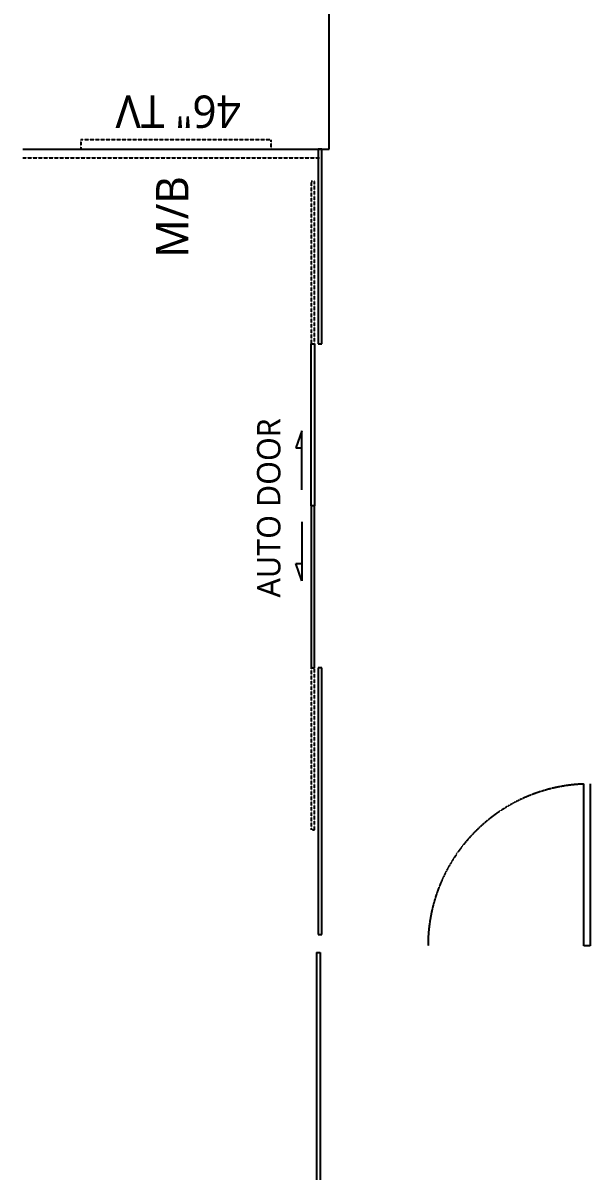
# Model space of a CAD drawing. Header units: millimetres. Extents: x 10479 to 135323, y 879012 to 965592.
# Drawn here: x 43182 to 46332, y 921828 to 928204 of the extents above; entities that cross this region are included whole.
import ezdxf
from ezdxf.enums import TextEntityAlignment as Align

# ---------------------------------------------------------------- set-up
doc = ezdxf.new("R2010")
doc.units = ezdxf.units.MM
doc.linetypes.add('HID', pattern=[2.3, 1.5, -0.8])
doc.linetypes.add('HIDDEN', pattern=[0.375, 0.25, -0.125])
doc.layers.add('$CHAR', color=3, linetype='Continuous')
doc.styles.add('S.A', font='malgun.ttf')
doc.styles.add('돋움', font='')
doc.styles.get('돋움').set_extended_font_data('Dotum')

# ---------------------------------------------------------------- blocks, each defined once
blk = doc.blocks.new('14F')
at = {"color": 8}
for p, q in [((-155118.1, 754343.9), (-155118.1, 759741.9)), ((-156818.1, 754343.9), (-155118.1, 754343.9)), ((-155158.1, 754343.9), (-155178.1, 754343.9)), ((-155178.1, 754343.9), (-155178.1, 753262.8)), ((-155158.1, 753262.8), (-155158.1, 754343.9)), ((-155218.1, 753262.8), (-155198.1, 753262.8)), ((-155218.1, 752362.8), (-155218.1, 753262.8)), ((-155198.1, 753262.8), (-155198.1, 752362.8)), ((-155178.1, 753262.8), (-155158.1, 753262.8)), ((-155269.2, 752779.6), (-155302.6, 752683.4)), ((-155269.2, 752451.6), (-155269.2, 752779.6)), ((-155302.6, 752683.4), (-155269.2, 752683.4)), ((-155198.1, 752362.8), (-155218.1, 752362.8)), ((-155198.1, 752362.8), (-155218.1, 752362.8)), ((-155218.1, 752362.8), (-155218.1, 751462.8)), ((-155198.1, 751462.8), (-155198.1, 752362.8)), ((-155269.2, 752274.1), (-155269.2, 751946.1)), ((-155269.2, 751946.1), (-155302.6, 752042.3)), ((-155302.6, 752042.3), (-155269.2, 752042.3)), ((-155218.1, 751462.8), (-155198.1, 751462.8)), ((-155158.1, 751462.8), (-155178.1, 751462.8)), ((-155178.1, 751462.8), (-155178.1, 749981.8)), ((-155158.1, 749981.8), (-155158.1, 751462.8)), ((-155178.1, 749981.8), (-155158.1, 749981.8)), ((-155188.1, 749881.8), (-155168.1, 749881.8)), ((-155188.1, 749881.8), (-155188.1, 747267.7)), ((-155168.1, 749881.8), (-155168.1, 747267.7))]:
    blk.add_line(p, q, dxfattribs=at)
at = {"color": 8, "linetype": 'HIDDEN'}
for p, q in [((-155439.6, 754393.9), (-156496.6, 754393.9)), ((-156496.6, 754393.9), (-156496.6, 754343.9)), ((-156496.6, 754343.9), (-155439.6, 754343.9)), ((-155439.6, 754343.9), (-155439.6, 754393.9)), ((-156818.1, 754294.4), (-155171.1, 754294.4)), ((-155198.1, 754162.8), (-155218.1, 754162.8)), ((-155218.1, 754162.8), (-155218.1, 753262.8)), ((-155198.1, 753262.8), (-155198.1, 754162.8)), ((-155218.1, 753262.8), (-155198.1, 753262.8)), ((-155198.1, 751462.8), (-155218.1, 751462.8)), ((-155218.1, 751462.8), (-155218.1, 750562.8)), ((-155198.1, 750562.8), (-155198.1, 751462.8)), ((-155218.1, 750562.8), (-155198.1, 750562.8))]:
    blk.add_line(p, q, dxfattribs=at)
at = {"color": 8, "linetype": 'HID', "ltscale": 0.5}
for p, q in [((-153703.1, 749917.9), (-153703.1, 750817.4)), ((-153668.1, 750817.9), (-153668.1, 749917.9)), ((-153668.1, 749917.9), (-153703.1, 749917.9))]:
    blk.add_line(p, q, dxfattribs=at)
blk.add_arc((-153667.9, 749917.8), 900.3, 92.24444, 179.99342, dxfattribs=at)
at = {"color": 8, "style": 'S.A'}
for s, height, rotation, p in [('46" TV', 180, 180, (-155956, 754641.1)), ('AUTO DOOR', 130, 90, (-155388, 752350.7, 0))]:
    blk.add_text(s, height=height, rotation=rotation, dxfattribs=at).set_placement(p, align=Align.CENTER)
blk.add_text('M/B', height=180, rotation=90, dxfattribs=at).set_placement((-155899.4, 753740.7))
at = {"color": 8, "linetype": 'ByBlock', "ltscale": 0.1, "style": '돋움'}
for tag, p in [('인재전략팀', (-162408.7, 780698.2, 0)), ('HRD기획팀', (-160031.5, 780698.2, 0)), ('기업문화팀', (-157519.3, 780698.2, 0)), ('뷰티교육팀', (-152663.4, 780698.2, 0)), ('자산관리팀', (-147978.3, 780698.2, 0)), ('그룹HR팀', (-166987.1, 780698.2, 0)), ('법무팀', (-145354.1, 780698.2, 0)), ('특허팀', (-142261.1, 780698.2, 0)), ('상표팀', (-139438.1, 780698.2, 0))]:
    blk.add_attdef(tag, text='', height=356.2, rotation=90, dxfattribs=at).set_placement(p, align=Align.MIDDLE_CENTER)
at = {"color": 8, "style": '돋움'}
blk.add_attdef('1', text='', height=420, rotation=180, dxfattribs=at).set_placement((-143911.2, 758189), align=Align.MIDDLE)

msp = doc.modelspace()

# ---------------------------------------------------------------- block references
at = {"layer": '$CHAR', "color": 1}
msp.add_blockref('14F', (200000, 173159.8), dxfattribs=at)

doc.saveas('drawing.dxf')
